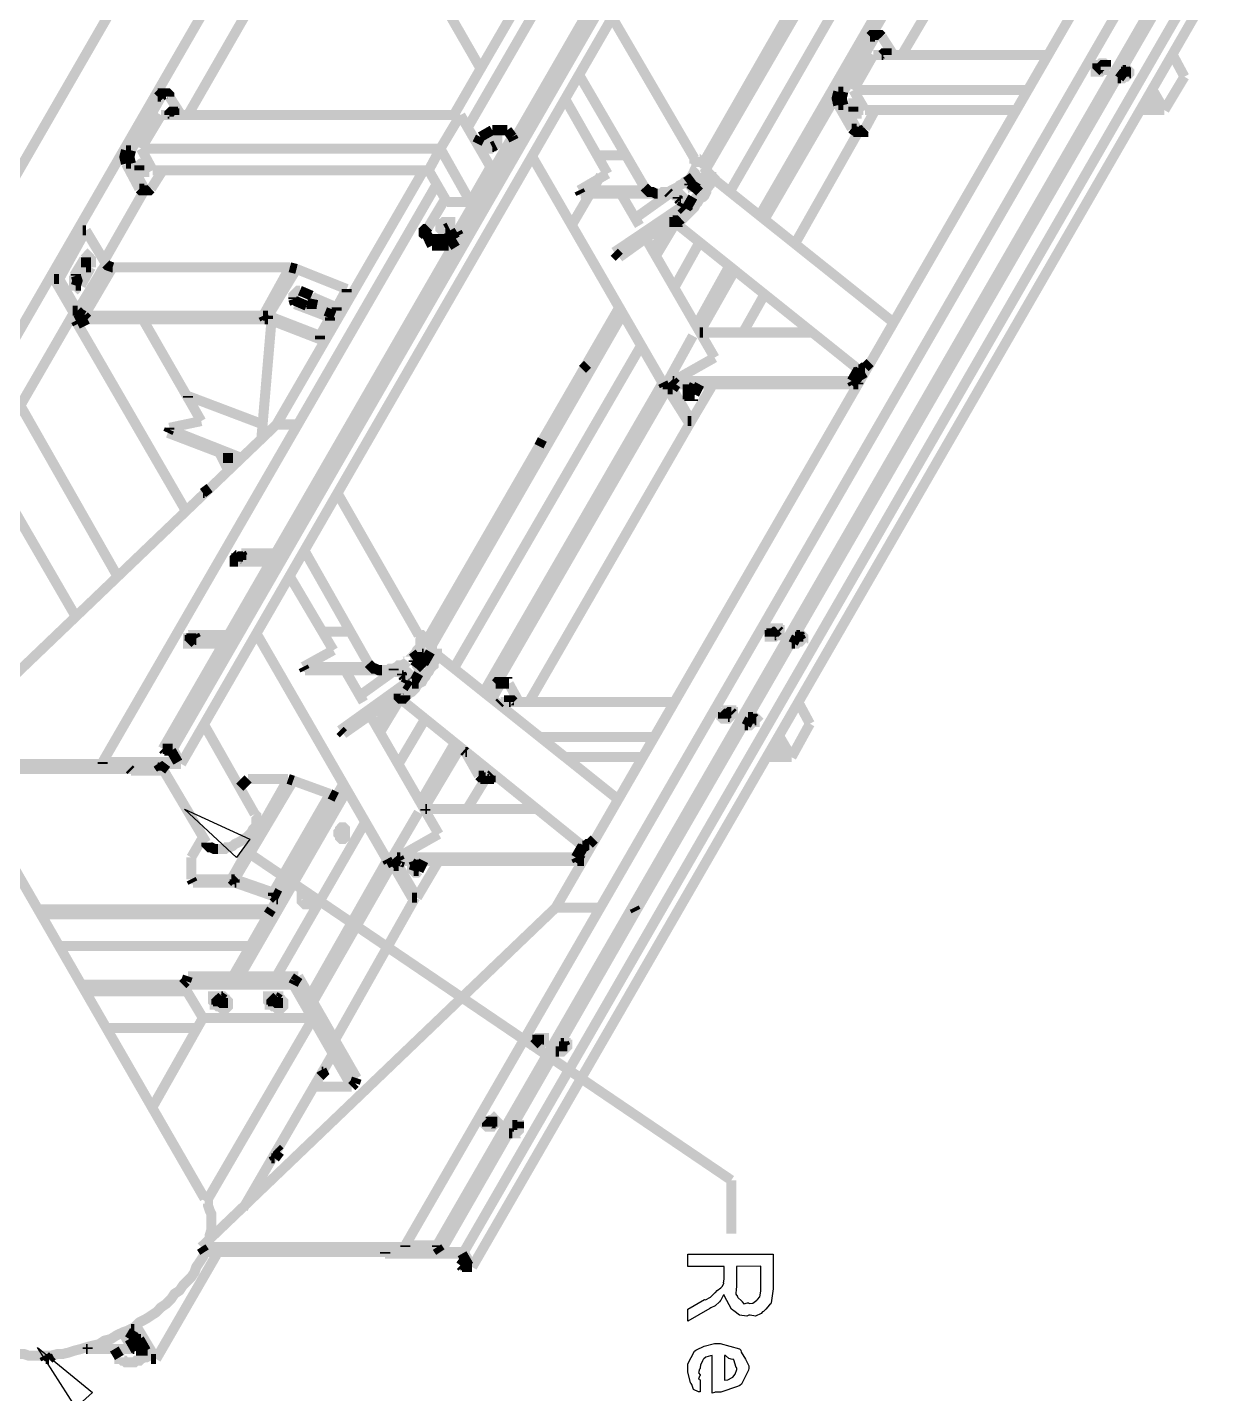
# Model space of a CAD drawing. Extents: x 0.1 to 11.6, y 0.3 to 16.3.
# Drawn here: x 2.69 to 3.887, y 10.192 to 11.554 of the extents above; entities that cross this region are included whole.
import ezdxf

# ---------------------------------------------------------------- set-up
doc = ezdxf.new("R2010")
doc.units = 0
doc.layers.get('0').update_dxf_attribs({"linetype": 'CONTINUOUS'})

msp = doc.modelspace()

# ---------------------------------------------------------------- linework, layer by layer
at = {"color": 0, "const_width": 0.01}
for points in [[(4.50999, 13.755), (2.82497, 10.835)], [(4.52001, 13.755), (2.83501, 10.835)], [(4.52832, 13.7383), (2.84332, 10.82)], [(2.55664, 11.195), (3.87001, 13.4717)], [(2.63499, 11.17), (3.96332, 13.4717)], [(3.06668, 10.34), (4.75168, 13.2584)], [(4.78331, 13.2584), (3.09831, 10.34)], [(4.78331, 13.2567), (3.09831, 10.3383)], [(4.81, 13.2533), (3.125, 10.3333)], [(4.81836, 13.2367), (3.13336, 10.3184)], [(3.21669, 10.6767), (4.50999, 12.9167)], [(4.58832, 12.9167), (3.29497, 10.6767)], [(4.59, 12.9134), (3.29665, 10.6733)], [(3.11501, 11.4667), (3.45665, 12.0566)], [(3.12831, 11.4533), (3.47, 12.0433)], [(3.36333, 11.4183), (3.55333, 11.75)], [(2.84999, 11.4667), (3.00999, 11.745)], [(3.01335, 11.7367), (3.14165, 11.5133)], [(3.36664, 11.4134), (3.55832, 11.7433)], [(3.01497, 11.7333), (3.14165, 11.5133)], [(3.38997, 11.39), (3.57497, 11.7116)], [(3.41997, 11.3666), (3.59831, 11.675)], [(3.42503, 11.3633), (3.60335, 11.67)], [(3.56168, 11.5267), (3.62668, 11.6367)], [(3.35499, 11.4233), (3.27333, 11.5633)], [(3.53, 11.545), (3.49832, 11.49)], [(3.535, 11.545), (3.50331, 11.49)], [(3.53331, 11.5467), (3.53168, 11.5467), (3.53, 11.545)], [(3.535, 11.545), (3.53, 11.545)], [(3.53836, 11.5467), (3.53331, 11.5467)], [(3.54167, 11.545), (3.53999, 11.5467), (3.53836, 11.5467), (3.53668, 11.5467), (3.535, 11.545)], [(3.55333, 11.5267), (3.54167, 11.545)], [(3.53331, 11.5267), (3.51335, 11.4916)], [(3.70665, 11.5267), (3.53331, 11.5267)], [(3.54665, 11.5267), (3.54665, 11.5283), (3.54497, 11.5283), (3.54335, 11.5283), (3.54167, 11.5267)], [(3.54167, 11.5267), (3.54335, 11.5267)], [(3.54167, 11.5267), (3.54335, 11.5267)], [(3.84332, 11.505), (3.83165, 11.5267)], [(3.24001, 11.5067), (3.30501, 11.395)], [(3.75499, 11.51), (3.75667, 11.5117), (3.75667, 11.5133), (3.75836, 11.5133), (3.75999, 11.515), (3.76167, 11.5167), (3.76335, 11.5167)], [(3.76335, 11.5167), (3.76497, 11.5167), (3.76497, 11.515)], [(3.78331, 11.51), (3.77832, 11.5033)], [(3.785, 11.5117), (3.78668, 11.5117), (3.78836, 11.51), (3.78836, 11.5084), (3.78668, 11.5067), (3.785, 11.505), (3.78331, 11.505), (3.78168, 11.5033), (3.78, 11.5033)], [(3.78, 11.51), (3.78668, 11.51)], [(3.78168, 11.5117), (3.785, 11.5117)], [(3.785, 11.5117), (3.78668, 11.51)], [(3.78668, 11.51), (3.78836, 11.51)], [(3.78836, 11.5084), (3.78999, 11.5084)], [(3.84332, 11.505), (3.82335, 11.4717)], [(3.51335, 11.4916), (3.52501, 11.4717)], [(3.68668, 11.4916), (3.51335, 11.4916)], [(3.78, 11.5033), (3.77669, 11.5033)], [(3.82335, 11.4717), (3.81168, 11.4916)], [(2.81999, 11.485), (2.78836, 11.4316)], [(2.82335, 11.485), (2.79335, 11.4316)], [(2.82335, 11.4883), (2.82167, 11.4867), (2.81999, 11.485)], [(2.82335, 11.485), (2.81999, 11.485)], [(2.82835, 11.4883), (2.82335, 11.4883)], [(2.83165, 11.485), (2.83165, 11.4867), (2.83003, 11.4883), (2.82835, 11.4883), (2.82667, 11.4883), (2.82497, 11.4883), (2.82497, 11.4867), (2.82335, 11.485)], [(2.84332, 11.4667), (2.83165, 11.485)], [(3.22667, 11.4817), (3.26833, 11.4083)], [(3.49832, 11.49), (3.49669, 11.4833), (3.49832, 11.4767)], [(3.50331, 11.49), (3.49832, 11.49)], [(3.50331, 11.4767), (3.49832, 11.4767)], [(3.49832, 11.4767), (3.51167, 11.4533)], [(3.50331, 11.49), (3.50168, 11.4833), (3.50331, 11.4767)], [(3.50331, 11.4767), (3.51665, 11.4533)], [(3.80501, 11.4817), (3.82335, 11.4717)], [(2.80333, 11.4333), (2.82335, 11.4667)], [(3.12169, 11.4667), (2.82335, 11.4667)], [(2.83664, 11.4667), (2.83664, 11.4683), (2.83501, 11.4683), (2.83501, 11.47), (2.83333, 11.47), (2.83165, 11.4683), (2.83165, 11.4667)], [(2.83165, 11.4667), (2.83165, 11.4683)], [(3.10167, 11.4333), (3.12169, 11.4667)], [(3.12169, 11.4667), (3.15169, 11.415)], [(3.51335, 11.47), (3.51335, 11.475)], [(3.51335, 11.47), (3.51335, 11.475)], [(3.52501, 11.4533), (3.535, 11.4717)], [(3.67503, 11.4717), (3.52501, 11.4717)], [(3.82335, 11.4717), (3.80003, 11.4717)], [(3.15332, 11.4517), (3.14165, 11.445)], [(3.15332, 11.4517), (3.16835, 11.4517)], [(3.17333, 11.445), (3.16835, 11.4517)], [(3.45503, 11.3383), (3.51833, 11.45)], [(3.51665, 11.4533), (3.51167, 11.4533)], [(3.51167, 11.4533), (3.51335, 11.4517), (3.51665, 11.45)], [(3.51665, 11.4533), (3.51833, 11.4517), (3.51833, 11.45), (3.52001, 11.45), (3.52165, 11.45), (3.52333, 11.45), (3.52333, 11.4517), (3.52501, 11.4533)], [(3.51665, 11.45), (3.52001, 11.45)], [(3.17333, 11.445), (3.11833, 11.35)], [(3.13835, 11.4383), (3.14165, 11.445)], [(3.15668, 11.4367), (3.15332, 11.435)], [(3.17503, 11.4417), (3.17333, 11.445)], [(2.78836, 11.4316), (2.78668, 11.425), (2.78836, 11.4183)], [(2.79335, 11.4316), (2.78836, 11.4316)], [(2.79335, 11.4316), (2.79167, 11.425), (2.79335, 11.4183)], [(3.10167, 11.4333), (2.80333, 11.4333)], [(2.815, 11.4117), (2.80333, 11.4333)], [(3.10167, 11.4333), (3.09, 11.4117)], [(3.10167, 11.4333), (3.13167, 11.38)], [(3.15332, 11.435), (3.155, 11.435)], [(3.19336, 11.425), (3.32335, 11.2)], [(3.19336, 11.425), (3.32497, 11.1967)], [(3.25836, 11.4267), (3.28668, 11.4267)], [(3.31836, 11.3883), (3.32167, 11.3883), (3.32335, 11.39), (3.32667, 11.39), (3.33003, 11.39), (3.33165, 11.3917), (3.33501, 11.3933), (3.33832, 11.395), (3.34, 11.3967), (3.34332, 11.3983), (3.345, 11.4), (3.34831, 11.4017), (3.34999, 11.4033), (3.35167, 11.405), (3.35335, 11.4083), (3.35499, 11.41), (3.35499, 11.4117), (3.35667, 11.415), (3.35667, 11.4167), (3.35667, 11.4183), (3.35667, 11.42), (3.35499, 11.4217), (3.35499, 11.4233)], [(3.35499, 11.425), (3.35499, 11.4233), (3.35835, 11.4233), (3.36003, 11.4217), (3.36165, 11.42), (3.36333, 11.4183), (3.36501, 11.4167), (3.36664, 11.415), (3.36664, 11.4134), (3.36664, 11.4117), (3.36833, 11.41), (3.36664, 11.41), (3.36664, 11.4083)], [(2.79335, 11.4183), (2.78836, 11.4183)], [(2.78836, 11.4183), (2.80165, 11.3933)], [(2.79335, 11.4183), (2.80664, 11.3933)], [(2.80165, 11.4117), (2.80165, 11.4167)], [(2.81332, 11.3933), (2.82497, 11.4117)], [(3.09, 11.4117), (2.815, 11.4117)], [(2.93832, 11.1583), (3.08501, 11.4117)], [(3.09, 11.4117), (3.10835, 11.38)], [(3.15169, 11.415), (3.13167, 11.38)], [(3.35835, 11.3933), (3.36003, 11.395), (3.36003, 11.3967), (3.36003, 11.3983), (3.36003, 11.4), (3.36003, 11.4017), (3.35835, 11.4033), (3.35835, 11.405), (3.35667, 11.4067), (3.35499, 11.4083), (3.35335, 11.41)], [(2.76497, 10.8217), (3.09831, 11.3983)], [(3.26167, 11.4067), (3.23335, 11.3583)], [(3.24001, 11.3917), (3.26833, 11.4083)], [(3.30501, 11.395), (3.30664, 11.3933), (3.30832, 11.3917), (3.31, 11.39), (3.31168, 11.39), (3.31332, 11.39), (3.31668, 11.3883), (3.31836, 11.3883)], [(3.36333, 11.4017), (3.36501, 11.4033), (3.36664, 11.405), (3.36833, 11.405), (3.37001, 11.405), (3.37169, 11.405), (3.37169, 11.4033), (3.37169, 11.4017), (3.37169, 11.4), (3.37001, 11.3983), (3.37001, 11.3967), (3.36833, 11.395), (3.36664, 11.3917), (3.36664, 11.39), (3.36501, 11.3867), (3.36333, 11.385), (3.36003, 11.3834), (3.35835, 11.38), (3.35667, 11.3783), (3.35499, 11.375), (3.35335, 11.3733), (3.35167, 11.3717), (3.34831, 11.3683), (3.34668, 11.3666), (3.345, 11.365), (3.34332, 11.3633), (3.34169, 11.3633)], [(3.35335, 11.405), (3.34668, 11.4)], [(3.34668, 11.4), (3.34831, 11.3983), (3.34999, 11.3967), (3.35167, 11.395), (3.35335, 11.3933), (3.35335, 11.3917), (3.35499, 11.39), (3.35499, 11.3883), (3.35499, 11.3867), (3.35499, 11.385), (3.35335, 11.385)], [(3.34999, 11.3983), (3.34999, 11.3967)], [(3.35667, 11.3933), (3.34999, 11.3983)], [(3.34999, 11.3983), (3.35167, 11.3983)], [(3.35335, 11.3967), (3.35499, 11.3983), (3.35499, 11.4), (3.35499, 11.4017), (3.35499, 11.4033), (3.35335, 11.405), (3.35167, 11.4067)], [(3.35335, 11.3967), (3.35167, 11.3967)], [(3.35499, 11.4), (3.35335, 11.3967)], [(3.35335, 11.3967), (3.35835, 11.3933)], [(3.36003, 11.395), (3.36664, 11.4083)], [(3.55333, 11.26), (3.37169, 11.405)], [(2.76665, 11.3217), (2.80664, 11.3917)], [(2.80664, 11.3933), (2.80165, 11.3933)], [(2.80165, 11.3933), (2.80333, 11.3917), (2.80501, 11.3917)], [(2.80501, 11.3917), (2.81, 11.3917)], [(2.80664, 11.3933), (2.80832, 11.3917), (2.81, 11.3917), (2.81168, 11.3917), (2.81332, 11.3933)], [(3.08664, 11.35), (3.10667, 11.3834)], [(3.24001, 11.3917), (3.30664, 11.3917)], [(3.24164, 11.3883), (3.24001, 11.3917)], [(3.24164, 11.3883), (3.33003, 11.3883)], [(3.28168, 11.3883), (3.30003, 11.3567)], [(3.33003, 11.3883), (3.29497, 11.3633)], [(3.33003, 11.3883), (3.32835, 11.39)], [(3.33003, 11.3883), (3.33165, 11.3883), (3.33333, 11.3883), (3.33501, 11.3867), (3.33664, 11.3867), (3.33832, 11.385), (3.34, 11.3834), (3.34169, 11.3817), (3.34169, 11.38), (3.34332, 11.3783), (3.34332, 11.3767), (3.34169, 11.3767), (3.34169, 11.375)], [(3.33165, 11.3917), (3.33333, 11.3917), (3.33664, 11.39), (3.33832, 11.3883), (3.34, 11.3883), (3.34169, 11.3867), (3.34332, 11.385), (3.345, 11.3834), (3.34668, 11.3817), (3.34668, 11.38), (3.34831, 11.3783), (3.34831, 11.3767), (3.34831, 11.375), (3.34668, 11.3733), (3.345, 11.3717)], [(3.33832, 11.385), (3.33832, 11.3834)], [(3.33832, 11.385), (3.33832, 11.3834)], [(3.34, 11.3817), (3.33832, 11.3834)], [(3.34, 11.3817), (3.34169, 11.3817)], [(3.34668, 11.3733), (3.35335, 11.385)], [(3.34999, 11.3767), (3.35167, 11.3783), (3.35335, 11.38), (3.35499, 11.3817), (3.35667, 11.3834), (3.35667, 11.385), (3.35835, 11.3867), (3.36003, 11.3883), (3.36003, 11.39)], [(3.36003, 11.39), (3.35667, 11.3933)], [(3.35835, 11.3933), (3.35667, 11.3933)], [(3.13167, 11.38), (3.10835, 11.38)], [(3.34169, 11.375), (3.27501, 11.33)], [(3.345, 11.3717), (3.28, 11.325)], [(3.34332, 11.3783), (3.34169, 11.375)], [(3.34169, 11.375), (3.345, 11.3717)], [(3.34831, 11.375), (3.34999, 11.3767)], [(3.08664, 11.3467), (3.08501, 11.3483), (3.08501, 11.35), (3.08501, 11.3517), (3.08664, 11.3533), (3.08832, 11.3533), (3.09, 11.355)], [(3.11003, 11.355), (3.10667, 11.3533)], [(3.31332, 11.3317), (3.33003, 11.36)], [(3.31668, 11.3267), (3.33664, 11.36)], [(3.34169, 11.3633), (3.34, 11.3617), (3.33832, 11.3617), (3.33832, 11.36), (3.33664, 11.36), (3.33501, 11.36), (3.33501, 11.3617), (3.33501, 11.3633), (3.33501, 11.365)], [(3.33501, 11.36), (3.51833, 11.2133)], [(2.71669, 11.3033), (2.74501, 11.3517)], [(2.72168, 11.3033), (2.74832, 11.3517)], [(2.74832, 11.3517), (2.74501, 11.3517)], [(2.74832, 11.3517), (2.76833, 11.3184)], [(3.08664, 11.35), (3.08501, 11.3467)], [(3.08664, 11.35), (3.09, 11.3433)], [(3.09, 11.345), (3.08664, 11.35)], [(3.08832, 11.3467), (3.08664, 11.3467)], [(3.09332, 11.3366), (3.09, 11.345)], [(3.10667, 11.3433), (3.09, 11.3433)], [(3.09, 11.3433), (3.09332, 11.3366)], [(3.10667, 11.3533), (3.10835, 11.3533)], [(3.10667, 11.3433), (3.11833, 11.35)], [(3.11003, 11.3366), (3.10667, 11.3433)], [(3.11833, 11.3417), (3.11003, 11.3366)], [(3.11833, 11.35), (3.12001, 11.3467)], [(3.30664, 11.3433), (3.375, 11.225)], [(2.75331, 11.315), (2.75331, 11.3167), (2.75331, 11.3184), (2.75331, 11.32), (2.75331, 11.3217), (2.75331, 11.3233), (2.75168, 11.325), (2.75, 11.3267), (2.74832, 11.325), (2.74669, 11.3233)], [(3.11003, 11.3366), (3.09332, 11.3366)], [(3.27501, 11.33), (3.28, 11.325)], [(3.33501, 11.295), (3.36003, 11.34)], [(2.74669, 11.3233), (2.73665, 11.3066)], [(2.73833, 11.2967), (2.74832, 11.315)], [(2.73833, 11.2667), (2.76497, 11.3133)], [(2.76833, 11.3184), (2.74001, 11.2717)], [(2.74333, 11.2967), (2.75331, 11.315)], [(2.74669, 11.2667), (2.77501, 11.315)], [(2.74832, 11.315), (2.74832, 11.32), (2.74832, 11.325)], [(2.75331, 11.315), (2.74832, 11.315)], [(2.76833, 11.3184), (2.77001, 11.3167), (2.77501, 11.315)], [(2.77333, 11.315), (2.77501, 11.315)], [(2.77501, 11.315), (2.77333, 11.315)], [(2.77501, 11.315), (2.95167, 11.315)], [(2.95167, 11.315), (2.92503, 11.2667)], [(2.93001, 11.2667), (2.95833, 11.3133)], [(2.95833, 11.3133), (2.95167, 11.315)], [(2.95833, 11.3133), (3.00836, 11.2933)], [(3.35667, 11.2567), (3.38997, 11.3167)], [(2.72168, 11.3033), (2.71669, 11.3033)], [(2.71669, 11.3033), (2.73503, 11.2717)], [(2.72168, 11.3033), (2.74001, 11.2717)], [(2.73665, 11.3066), (2.73665, 11.305), (2.73665, 11.3033), (2.73665, 11.3017), (2.73665, 11.3), (2.73665, 11.2983), (2.73665, 11.2967), (2.73833, 11.2967), (2.74001, 11.295), (2.74164, 11.2967), (2.74333, 11.2967)], [(2.73833, 11.3066), (2.73833, 11.3083)], [(2.73833, 11.2967), (2.74001, 11.3017), (2.73833, 11.3066)], [(3.36003, 11.25), (3.39501, 11.3117)], [(2.74333, 11.2967), (2.73833, 11.2967)], [(2.73833, 11.2967), (2.74001, 11.2967)], [(2.96164, 11.2917), (2.96001, 11.2917), (2.95833, 11.29), (2.95665, 11.2884), (2.95503, 11.2867), (2.95503, 11.285), (2.95503, 11.2833), (2.95665, 11.2817)], [(2.97331, 11.2867), (2.96164, 11.2917)], [(2.96832, 11.2767), (2.97, 11.2767), (2.97168, 11.2783), (2.97331, 11.28), (2.97331, 11.2817), (2.97499, 11.2833), (2.97499, 11.285), (2.97331, 11.2867)], [(2.99832, 11.275), (3.00836, 11.2933)], [(2.99832, 11.2717), (3.00836, 11.29)], [(3.00836, 11.2933), (3.00836, 11.29)], [(3.40332, 11.25), (3.42503, 11.2884)], [(2.95503, 11.285), (2.95503, 11.2833)], [(2.95503, 11.2833), (2.95665, 11.2783)], [(2.95665, 11.2817), (2.95665, 11.2783)], [(2.95665, 11.2817), (2.96832, 11.2767)], [(2.95665, 11.2783), (2.99164, 11.265)], [(2.96832, 11.275), (2.96832, 11.2767)], [(2.97331, 11.275), (2.97499, 11.2833)], [(2.97331, 11.2733), (2.97331, 11.275)], [(2.99832, 11.275), (2.97499, 11.285)], [(2.99832, 11.2717), (2.97499, 11.28)], [(2.99001, 11.25), (2.99333, 11.2733)], [(2.99001, 11.265), (2.99333, 11.2733)], [(2.99832, 11.275), (2.99832, 11.2717)], [(3.08832, 10.9434), (3.28, 11.275)], [(2.65668, 11.1317), (2.73665, 11.27)], [(2.74001, 11.2717), (2.73503, 11.2717)], [(2.73503, 11.2717), (2.74164, 11.265), (2.75, 11.2633)], [(2.74501, 11.265), (2.73833, 11.2617)], [(2.74001, 11.2584), (2.73833, 11.2617)], [(2.73833, 11.2617), (2.84831, 11.0717)], [(2.74001, 11.2717), (2.74333, 11.2683), (2.74669, 11.2667)], [(2.75, 11.2633), (2.74001, 11.2584)], [(2.74669, 11.2667), (2.92503, 11.2667)], [(2.74669, 11.2667), (2.75, 11.2633)], [(2.75, 11.2633), (2.92665, 11.2633)], [(2.80501, 11.2633), (2.86333, 11.1617)], [(2.93332, 11.2617), (2.92333, 11.145)], [(2.93001, 11.2667), (2.92503, 11.2667)], [(2.92503, 11.2667), (2.92665, 11.2633)], [(2.93001, 11.2633), (2.92665, 11.2633)], [(2.93001, 11.2667), (2.98167, 11.2467)], [(2.93001, 11.2667), (2.93001, 11.2633)], [(2.93001, 11.2633), (2.98167, 11.2433)], [(2.98167, 11.2467), (2.99164, 11.265)], [(2.98167, 11.2433), (2.99164, 11.2617)], [(2.99164, 11.265), (2.99164, 11.2617)], [(3.09332, 10.9383), (3.28331, 11.2683)], [(2.74001, 11.2584), (2.84831, 11.0717)], [(2.98167, 11.2467), (2.98167, 11.2433)], [(3.35335, 11.2467), (3.32667, 11.1983)], [(3.36165, 11.25), (3.36003, 11.25)], [(3.36165, 11.25), (3.47331, 11.25)], [(3.36165, 11.25), (3.36333, 11.25)], [(3.11501, 10.915), (3.30165, 11.2367)], [(3.24333, 11.2133), (3.24832, 11.2183)], [(3.375, 11.225), (3.32497, 11.1967)], [(3.52501, 11.215), (3.53, 11.22)], [(3.51167, 11.2017), (3.51833, 11.2133)], [(3.52001, 11.2133), (3.51335, 11.2033)], [(3.51335, 11.2033), (3.52501, 11.21)], [(3.52501, 11.215), (3.52333, 11.215), (3.52165, 11.2133), (3.52001, 11.2133), (3.51833, 11.2133)], [(3.14501, 10.8917), (3.32335, 11.2)], [(3.15001, 10.8867), (3.32835, 11.195)], [(3.32497, 11.1967), (3.32335, 11.2)], [(3.32835, 11.1983), (3.32835, 11.1967), (3.32835, 11.1934)], [(3.33333, 11.1934), (3.32835, 11.1934)], [(3.34831, 11.1617), (3.32835, 11.1934)], [(3.33333, 11.2017), (3.51167, 11.2017)], [(3.33664, 11.1983), (3.33333, 11.2017)], [(3.33333, 11.2017), (3.33501, 11.2017)], [(3.33333, 11.2017), (3.33501, 11.2017)], [(3.33664, 11.1983), (3.33501, 11.1983), (3.33333, 11.1967), (3.33333, 11.195), (3.33333, 11.1934)], [(3.33333, 11.1934), (3.33664, 11.1983)], [(3.35167, 11.1617), (3.33333, 11.1934)], [(3.33664, 11.1983), (3.51335, 11.1983)], [(3.34831, 11.1983), (3.34831, 11.1967), (3.34831, 11.195), (3.34831, 11.1934), (3.34831, 11.1917), (3.34831, 11.19), (3.34831, 11.1883), (3.34999, 11.1883), (3.34999, 11.1867), (3.35167, 11.1867), (3.35335, 11.1867), (3.35335, 11.1883), (3.35499, 11.1883)], [(3.34831, 11.1883), (3.34999, 11.1934), (3.34999, 11.1983)], [(3.34999, 11.1883), (3.35499, 11.1983)], [(3.37332, 11.1983), (3.35167, 11.1617)], [(3.35499, 11.1883), (3.36003, 11.1983)], [(3.51167, 11.2017), (3.51335, 11.2033)], [(3.51335, 11.1983), (3.51167, 11.2017)], [(3.51833, 11.1983), (3.51335, 11.2033)], [(3.51335, 11.1983), (3.51833, 11.1983)], [(3.51833, 11.1983), (3.51833, 11.2)], [(2.84999, 11.185), (2.84999, 11.1867)], [(2.92503, 11.1583), (2.84999, 11.1867)], [(3.34831, 11.1883), (3.34999, 11.1883)], [(3.35499, 11.1883), (3.34999, 11.1883)], [(2.78, 11.0067), (2.68332, 11.1767)], [(2.58501, 10.82), (2.93832, 11.1583)], [(2.83003, 11.15), (2.83165, 11.1533)], [(2.90001, 11.1233), (2.83003, 11.15)], [(2.83165, 11.155), (2.86333, 11.1617)], [(2.83165, 11.1533), (2.83165, 11.155)], [(2.90332, 11.125), (2.83165, 11.1533)], [(2.93832, 11.1583), (2.96001, 11.1583)], [(3.19, 10.8817), (3.35167, 11.1617)], [(3.35167, 11.1617), (3.34831, 11.1617)], [(3.19997, 11.1367), (3.20335, 11.1433)], [(2.88167, 11.13), (2.88997, 11.1133)], [(2.88499, 11.125), (2.89501, 11.125)], [(2.67165, 11.0817), (2.73833, 10.9667)], [(2.87169, 11.095), (2.86501, 11.09)], [(2.86501, 11.09), (2.86664, 11.09)], [(2.86501, 11.09), (2.86664, 11.09)], [(3.08003, 10.9483), (3, 11.0883)], [(2.90001, 11.0217), (2.89833, 11.0217), (2.89665, 11.0217), (2.89665, 11.0233), (2.89665, 11.025), (2.89833, 11.0267), (2.90001, 11.0283), (2.90169, 11.0283), (2.90332, 11.0283), (2.90332, 11.03)], [(2.90332, 11.03), (2.93668, 11.03)], [(2.905, 11.0267), (2.90332, 11.03)], [(2.96669, 11.0317), (3.03, 10.92)], [(2.89833, 11.0217), (2.89833, 11.0233), (2.89833, 11.025), (2.90001, 11.025), (2.90169, 11.0267), (2.90332, 11.0267), (2.905, 11.0267)], [(2.93164, 11.0217), (2.90001, 11.0217)], [(2.905, 11.0267), (2.935, 11.0267)], [(2.95167, 11.0067), (2.99501, 10.9333)], [(2.85167, 10.94), (2.84999, 10.94), (2.84999, 10.9417), (2.84999, 10.9434), (2.84999, 10.945), (2.85167, 10.945), (2.85335, 10.9467), (2.85499, 10.9467), (2.85499, 10.9483), (2.85667, 10.9483)], [(2.85667, 10.9483), (2.88997, 10.9483)], [(2.85835, 10.945), (2.85667, 10.9483)], [(2.91835, 10.95), (3.05003, 10.7217)], [(2.91835, 10.95), (3.04833, 10.725)], [(2.98503, 10.9517), (3.01335, 10.9517)], [(3.04335, 10.9134), (3.04665, 10.9134), (3.05003, 10.9134), (3.05165, 10.915), (3.05501, 10.915), (3.05832, 10.9167), (3.06, 10.9183), (3.06332, 10.9183), (3.06668, 10.92), (3.06836, 10.9217), (3.07167, 10.925), (3.07335, 10.9267), (3.07497, 10.9283), (3.07667, 10.93), (3.07835, 10.9333), (3.08003, 10.935), (3.08165, 10.9367), (3.08165, 10.94), (3.08165, 10.9417), (3.08165, 10.9434), (3.08165, 10.945), (3.08165, 10.9467), (3.08003, 10.9483)], [(3.08003, 10.95), (3.08165, 10.9483), (3.08333, 10.9483), (3.08501, 10.9467), (3.08664, 10.945), (3.08832, 10.9434), (3.09, 10.9417), (3.09169, 10.94), (3.09169, 10.9383), (3.09332, 10.9367), (3.09332, 10.935), (3.09332, 10.9333), (3.09169, 10.9316)], [(3.43001, 10.9467), (3.43001, 10.9483), (3.43164, 10.9483), (3.43164, 10.95), (3.43332, 10.95), (3.435, 10.9517), (3.43668, 10.9517), (3.43832, 10.9533)], [(3.43832, 10.9533), (3.44, 10.9517)], [(3.45665, 10.9467), (3.45335, 10.94)], [(3.46001, 10.9483), (3.46164, 10.9483), (3.46332, 10.9467), (3.46332, 10.945), (3.46164, 10.945), (3.46164, 10.9434), (3.46001, 10.9417), (3.45833, 10.9417), (3.45665, 10.94), (3.45503, 10.94)], [(3.45503, 10.9467), (3.46164, 10.9467)], [(3.45665, 10.9483), (3.46001, 10.9483)], [(3.46001, 10.9483), (3.46164, 10.9467)], [(3.46164, 10.9434), (3.46001, 10.9467)], [(3.46164, 10.9467), (3.46332, 10.9467)], [(2.84999, 10.94), (2.85167, 10.9417), (2.85167, 10.9434), (2.85335, 10.9434), (2.85335, 10.945), (2.85499, 10.945), (2.85667, 10.945), (2.85835, 10.945)], [(2.88499, 10.94), (2.85167, 10.94)], [(2.85835, 10.945), (2.88835, 10.945)], [(2.965, 10.9167), (2.99501, 10.9333)], [(3.08333, 10.9183), (3.08501, 10.92), (3.08664, 10.9217), (3.08664, 10.9233), (3.08664, 10.925), (3.08501, 10.9267), (3.08501, 10.9283), (3.08333, 10.93), (3.08165, 10.9316), (3.08003, 10.9333)], [(3.45503, 10.94), (3.45167, 10.94)], [(3.03, 10.92), (3.03168, 10.9183), (3.03331, 10.9167), (3.035, 10.915), (3.03668, 10.915), (3.03999, 10.9134), (3.04167, 10.9134), (3.04335, 10.9134)], [(3.09, 10.9267), (3.09169, 10.9283), (3.09169, 10.93), (3.09332, 10.93), (3.095, 10.93), (3.09668, 10.93), (3.09831, 10.93), (3.09831, 10.9283), (3.09668, 10.9267), (3.09668, 10.925), (3.09668, 10.9233), (3.095, 10.9217), (3.095, 10.9183), (3.09332, 10.9167), (3.09169, 10.915), (3.09, 10.9117), (3.08832, 10.91), (3.08664, 10.9067), (3.08501, 10.905), (3.08333, 10.9017), (3.08003, 10.9), (3.07835, 10.8983), (3.07667, 10.895), (3.07497, 10.8933), (3.07335, 10.8917), (3.06999, 10.89), (3.06836, 10.8883), (3.06668, 10.8883)], [(3.07497, 10.9233), (3.07667, 10.9217), (3.07497, 10.9217)], [(3.07167, 10.925), (3.07335, 10.925), (3.07497, 10.9233), (3.07667, 10.9217), (3.07835, 10.92), (3.07835, 10.9183), (3.08003, 10.9167), (3.08003, 10.915), (3.08003, 10.9134), (3.08003, 10.9117), (3.08003, 10.91)], [(3.08003, 10.93), (3.07335, 10.925)], [(3.08165, 10.9183), (3.07497, 10.9233)], [(3.07497, 10.9217), (3.07497, 10.9233)], [(3.08003, 10.9217), (3.08003, 10.9233), (3.08165, 10.9233), (3.08165, 10.925), (3.08165, 10.9267), (3.08003, 10.9283), (3.08003, 10.93), (3.07835, 10.93), (3.07835, 10.9316)], [(3.08003, 10.9217), (3.07835, 10.9217)], [(3.08165, 10.925), (3.08003, 10.9217)], [(3.08003, 10.9217), (3.08333, 10.9183)], [(3.08501, 10.915), (3.08165, 10.9183)], [(3.08333, 10.9183), (3.08165, 10.9183)], [(3.08501, 10.92), (3.09169, 10.9316)], [(3.27832, 10.785), (3.09668, 10.93)], [(2.965, 10.9167), (3.03331, 10.9167)], [(2.96669, 10.9134), (2.965, 10.9167)], [(2.96669, 10.9134), (3.05501, 10.9134)], [(3.00667, 10.9134), (3.02501, 10.8817)], [(3.05664, 10.9134), (3.02165, 10.8883)], [(3.05501, 10.9134), (3.05501, 10.915)], [(3.05501, 10.9134), (3.05664, 10.9134), (3.05832, 10.9117), (3.06, 10.9117), (3.06332, 10.91), (3.065, 10.9083), (3.06668, 10.9067), (3.06836, 10.905), (3.06836, 10.9033), (3.06836, 10.9017), (3.06668, 10.9)], [(3.05832, 10.9167), (3.06, 10.915), (3.06168, 10.915), (3.06332, 10.9134), (3.065, 10.9134), (3.06836, 10.9117), (3.06999, 10.91), (3.06999, 10.9083), (3.07167, 10.9067), (3.07335, 10.905), (3.07335, 10.9033), (3.07335, 10.9017), (3.07335, 10.9), (3.07335, 10.8983), (3.07167, 10.8983), (3.07167, 10.8967)], [(3.06332, 10.91), (3.06332, 10.9083)], [(3.065, 10.9067), (3.06332, 10.9083)], [(3.065, 10.9083), (3.06332, 10.9083)], [(3.065, 10.9067), (3.06668, 10.9067)], [(3.07335, 10.8983), (3.08003, 10.91)], [(3.07497, 10.9017), (3.07667, 10.9017), (3.07667, 10.9033), (3.07835, 10.9033), (3.08003, 10.905), (3.08003, 10.9067), (3.08165, 10.9083), (3.08333, 10.91), (3.08333, 10.9117), (3.08501, 10.9117), (3.08501, 10.9134), (3.08501, 10.915)], [(3.06668, 10.9), (3.00168, 10.8533)], [(3.07167, 10.8967), (3.00499, 10.85)], [(3.06836, 10.9033), (3.06668, 10.9)], [(3.06668, 10.9), (3.07167, 10.8967)], [(3.07335, 10.9), (3.07497, 10.9), (3.07497, 10.9017)], [(3.15668, 10.9), (3.15001, 10.8867)], [(3.16168, 10.9), (3.15332, 10.885)], [(3.16168, 10.9017), (3.15831, 10.9017), (3.15668, 10.9)], [(3.16168, 10.9), (3.15668, 10.9)], [(3.16667, 10.9017), (3.16168, 10.9017)], [(3.16997, 10.9), (3.16835, 10.9), (3.16835, 10.9017), (3.16667, 10.9017), (3.16499, 10.9017), (3.16336, 10.9017), (3.16336, 10.9), (3.16168, 10.9)], [(3.18001, 10.8817), (3.16997, 10.9)], [(3.03836, 10.8567), (3.05501, 10.885)], [(3.04167, 10.8517), (3.06168, 10.885)], [(3.06668, 10.8883), (3.06668, 10.8867), (3.065, 10.885), (3.06332, 10.885), (3.06168, 10.885), (3.06, 10.8867), (3.06, 10.8883), (3.06, 10.89)], [(3.06168, 10.885), (3.24333, 10.7383)], [(3.16168, 10.8817), (3.16, 10.88)], [(3.33333, 10.8817), (3.16168, 10.8817)], [(3.17503, 10.8817), (3.17333, 10.8834), (3.17165, 10.8834), (3.16997, 10.8834), (3.16997, 10.8817)], [(3.16997, 10.8817), (3.17165, 10.8817)], [(3.16997, 10.8817), (3.17165, 10.8817)], [(3.47, 10.86), (3.45833, 10.8817)], [(3.03168, 10.8683), (3.09999, 10.75)], [(3.06, 10.82), (3.08664, 10.865)], [(3.38336, 10.865), (3.38336, 10.8666), (3.38499, 10.8666), (3.38499, 10.8683), (3.38667, 10.87), (3.38835, 10.87), (3.38997, 10.8717), (3.39165, 10.8717)], [(3.39165, 10.8717), (3.39333, 10.87)], [(3.41, 10.865), (3.40668, 10.8583)], [(3.40831, 10.8666), (3.41336, 10.8666)], [(3.41336, 10.8666), (3.41499, 10.8666), (3.41667, 10.865), (3.41499, 10.8633), (3.41499, 10.8617), (3.41336, 10.8617), (3.41168, 10.86), (3.41, 10.8583), (3.40831, 10.8583)], [(3.40831, 10.865), (3.41499, 10.865)], [(3.41336, 10.8666), (3.41499, 10.865)], [(3.41499, 10.865), (3.41667, 10.865)], [(2.91667, 10.77), (2.86664, 10.8583)], [(3.00168, 10.8533), (3.00499, 10.85)], [(3.40831, 10.8583), (3.405, 10.8583)], [(3.41499, 10.8633), (3.41667, 10.8633)], [(3.47, 10.86), (3.45167, 10.8267)], [(3.08165, 10.7817), (3.11664, 10.8417)], [(3.08501, 10.775), (3.12169, 10.8366)], [(3.315, 10.8467), (3.19997, 10.8467)], [(3.43332, 10.8366), (3.45167, 10.8267)], [(3.45167, 10.8267), (3.44, 10.8467)], [(2.83501, 10.835), (2.82497, 10.835)], [(2.82497, 10.835), (2.82667, 10.8333)], [(2.82667, 10.8333), (2.83333, 10.8333)], [(2.83333, 10.8333), (2.84, 10.8217)], [(2.83501, 10.835), (2.84332, 10.82)], [(3.125, 10.8333), (3.12668, 10.8317)], [(3.12668, 10.8317), (3.13997, 10.8083)], [(3.12831, 10.8317), (3.12668, 10.8317)], [(3.13336, 10.8267), (3.14501, 10.8083)], [(3.30333, 10.8267), (3.22667, 10.8267)], [(3.45167, 10.8267), (3.42665, 10.8267)], [(2.81999, 10.82), (2.58501, 10.82)], [(2.82335, 10.815), (2.58832, 10.815)], [(2.86664, 10.3867), (2.62001, 10.815)], [(2.76497, 10.8217), (2.76497, 10.82)], [(2.84, 10.8217), (2.76497, 10.8217)], [(2.84332, 10.82), (2.76497, 10.82)], [(2.79335, 10.8133), (2.79167, 10.815)], [(2.82335, 10.815), (2.79167, 10.815)], [(2.82335, 10.8133), (2.79335, 10.8133)], [(2.82335, 10.815), (2.81999, 10.82)], [(2.82497, 10.82), (2.82335, 10.815)], [(2.82835, 10.82), (2.82335, 10.8133)], [(2.82335, 10.8133), (2.82335, 10.815)], [(2.82497, 10.815), (2.86833, 10.7416)], [(3.15169, 10.8083), (3.15332, 10.81)], [(2.89333, 10.705), (2.94997, 10.805)], [(2.89501, 10.6083), (3.00499, 10.8)], [(2.95503, 10.8033), (2.89665, 10.705)], [(2.91, 10.805), (2.90169, 10.7967)], [(2.94997, 10.805), (2.91, 10.805)], [(2.95503, 10.8033), (2.94997, 10.805)], [(2.95503, 10.8033), (2.99164, 10.79)], [(3.12831, 10.775), (3.14665, 10.805)], [(3.14501, 10.8083), (3.13997, 10.8083)], [(3.13997, 10.8083), (3.14165, 10.8066), (3.14333, 10.805)], [(3.14333, 10.805), (3.14833, 10.805)], [(3.14501, 10.8083), (3.14501, 10.8066), (3.14665, 10.8066), (3.14665, 10.805), (3.14833, 10.805), (3.15001, 10.805), (3.15001, 10.8066), (3.15169, 10.8066), (3.15169, 10.8083)], [(2.90169, 10.6083), (3.00836, 10.7933)], [(2.935, 10.6917), (2.99164, 10.79)], [(2.99832, 10.7867), (2.99164, 10.79)], [(2.87999, 10.735), (2.88336, 10.735), (2.88667, 10.735), (2.88835, 10.7367), (2.89165, 10.7367), (2.89501, 10.7383), (2.89665, 10.74), (2.90001, 10.7416), (2.90332, 10.7433), (2.905, 10.745), (2.90831, 10.7467), (2.91, 10.7483), (2.91168, 10.75), (2.91336, 10.7517), (2.91499, 10.755), (2.91667, 10.7567), (2.91835, 10.7584), (2.91835, 10.7617), (2.91835, 10.7633), (2.91835, 10.765), (2.91835, 10.7667), (2.91835, 10.7683), (2.91667, 10.77)], [(3.08003, 10.7717), (3.05165, 10.7233)], [(3.08664, 10.775), (3.19997, 10.775)], [(3.08664, 10.775), (3.08832, 10.775)], [(3.08664, 10.775), (3.08664, 10.7733)], [(2.93832, 10.6083), (3.02669, 10.7617)], [(2.86501, 10.7467), (2.85335, 10.7267)], [(2.86833, 10.7416), (2.86833, 10.74), (2.87001, 10.7383), (2.87169, 10.7367), (2.87332, 10.7367), (2.87668, 10.735), (2.87831, 10.735), (2.87999, 10.735)], [(3.09999, 10.75), (3.05003, 10.7217)], [(3.25, 10.74), (3.25499, 10.745)], [(2.905, 10.735), (3.39165, 10.405)], [(3.23665, 10.7267), (3.24333, 10.7383)], [(3.24501, 10.7383), (3.23833, 10.7267)], [(3.23833, 10.7267), (3.25, 10.735)], [(3.25, 10.74), (3.24832, 10.74), (3.24669, 10.7383), (3.24501, 10.7383), (3.24333, 10.7383)], [(2.85335, 10.705), (2.85335, 10.7267)], [(2.97168, 10.5883), (3.04833, 10.7233)], [(2.97499, 10.5833), (3.05333, 10.72)], [(3.05003, 10.7217), (3.04833, 10.725)], [(3.05333, 10.7233), (3.05333, 10.7217), (3.05501, 10.7183)], [(3.06, 10.7183), (3.05501, 10.7183)], [(3.07335, 10.6867), (3.05501, 10.7183)], [(3.05832, 10.7267), (3.06, 10.7267)], [(3.06168, 10.7233), (3.06, 10.7233), (3.05832, 10.7217), (3.05832, 10.72), (3.06, 10.7183)], [(3.06, 10.7267), (3.23665, 10.7267)], [(3.06168, 10.7233), (3.06, 10.7267)], [(3.06, 10.7267), (3.06168, 10.7267)], [(3.06, 10.7183), (3.06168, 10.7233)], [(3.07835, 10.6867), (3.06, 10.7183)], [(3.06168, 10.7233), (3.23833, 10.7233)], [(3.07497, 10.7233), (3.07335, 10.7217), (3.07335, 10.72), (3.07335, 10.7183), (3.07335, 10.7167), (3.07335, 10.715), (3.07497, 10.7133), (3.07667, 10.7116), (3.07835, 10.7116), (3.08003, 10.7133)], [(3.07497, 10.7133), (3.08003, 10.7233)], [(3.07497, 10.7133), (3.07667, 10.7183), (3.07497, 10.7233)], [(3.09999, 10.7233), (3.07835, 10.6867)], [(3.08003, 10.7133), (3.08501, 10.7233)], [(3.23665, 10.7267), (3.23833, 10.7267)], [(3.23833, 10.7233), (3.23665, 10.7267)], [(3.24333, 10.7233), (3.23833, 10.7267)], [(3.23833, 10.7233), (3.24333, 10.7233)], [(3.24333, 10.7233), (3.24501, 10.7233)], [(2.89333, 10.705), (2.85335, 10.705)], [(2.85499, 10.7017), (2.85335, 10.705)], [(2.89665, 10.7017), (2.85499, 10.7017)], [(2.89665, 10.705), (2.89333, 10.705)], [(2.89665, 10.7017), (2.89333, 10.705)], [(2.89665, 10.705), (2.935, 10.6917)], [(2.89665, 10.7017), (2.89665, 10.705)], [(2.89665, 10.7017), (2.935, 10.6883)], [(2.89665, 10.7017), (2.89833, 10.7017)], [(3.08003, 10.7133), (3.07497, 10.7133)], [(3.07497, 10.7133), (3.07667, 10.7133)], [(2.935, 10.6883), (2.935, 10.6917)], [(2.94168, 10.6883), (2.935, 10.6917)], [(2.93832, 10.685), (2.935, 10.6883)], [(2.99669, 10.545), (3.07667, 10.6867)], [(3.07835, 10.6867), (3.07335, 10.6867)], [(2.69997, 10.675), (2.93332, 10.675)], [(2.86333, 10.3383), (3.21669, 10.6767)], [(2.93001, 10.67), (2.93332, 10.675)], [(2.93832, 10.685), (2.94, 10.685)], [(2.93832, 10.685), (2.94, 10.685)], [(3.29497, 10.6767), (3.09831, 10.3383)], [(3.29665, 10.6733), (3.10167, 10.3333)], [(3.21669, 10.6767), (3.26167, 10.6767)], [(3.29665, 10.6733), (3.29497, 10.6767)], [(2.70335, 10.67), (2.93001, 10.67)], [(2.72168, 10.6383), (2.91336, 10.6383)], [(2.84831, 10.6033), (2.84999, 10.6083)], [(2.96001, 10.6083), (2.84999, 10.6083)], [(2.95665, 10.6033), (2.96001, 10.6083)], [(3.01833, 10.5067), (2.96001, 10.6083)], [(2.74333, 10.6), (2.845, 10.6)], [(2.74669, 10.5933), (2.84831, 10.5933)], [(2.845, 10.6), (2.84831, 10.6033)], [(2.845, 10.6), (2.86501, 10.5667)], [(2.95503, 10.6), (2.845, 10.6)], [(2.95665, 10.6033), (2.84831, 10.6033)], [(2.95503, 10.6), (2.95665, 10.6033)], [(3.01335, 10.4983), (2.95503, 10.6)], [(3.01665, 10.5017), (2.95665, 10.6033)], [(2.88997, 10.5817), (2.88835, 10.5817), (2.88667, 10.5817), (2.88499, 10.5817), (2.88336, 10.5817), (2.88167, 10.5833), (2.87999, 10.585), (2.87831, 10.585), (2.87831, 10.5866), (2.87668, 10.5883)], [(2.87668, 10.5883), (2.87831, 10.5866), (2.87999, 10.585), (2.87999, 10.5833), (2.88167, 10.5833), (2.88336, 10.5817), (2.88499, 10.5817), (2.88667, 10.5817), (2.88835, 10.5817)], [(2.88167, 10.5883), (2.88667, 10.585)], [(2.88336, 10.5883), (2.88499, 10.5883)], [(2.88835, 10.5817), (2.88997, 10.5817)], [(2.94499, 10.5817), (2.94336, 10.5817), (2.94168, 10.5817), (2.94, 10.5817), (2.93832, 10.5817), (2.93668, 10.5833), (2.935, 10.585), (2.93332, 10.585), (2.93332, 10.5866), (2.93164, 10.5883)], [(2.93164, 10.5883), (2.93332, 10.5866), (2.935, 10.585), (2.935, 10.5833), (2.93668, 10.5833), (2.93832, 10.5817), (2.94, 10.5817), (2.94168, 10.5817), (2.94336, 10.5817)], [(2.93668, 10.5883), (2.94168, 10.585)], [(2.94336, 10.5817), (2.94499, 10.5817)], [(2.86501, 10.5667), (2.815, 10.4783)], [(2.86501, 10.5667), (2.97499, 10.5667)], [(2.97499, 10.5667), (2.86833, 10.3834)], [(2.97499, 10.5667), (2.99501, 10.5317)], [(2.76833, 10.5566), (2.86003, 10.5566)], [(3.19499, 10.54), (3.19667, 10.5417), (3.19835, 10.5433), (3.19835, 10.545), (3.19997, 10.545), (3.20167, 10.545), (3.20335, 10.545)], [(3.20335, 10.545), (3.20503, 10.545)], [(3.22499, 10.5417), (3.22667, 10.5417), (3.22667, 10.54), (3.22835, 10.54), (3.22835, 10.5384), (3.22667, 10.5367), (3.22499, 10.535), (3.22331, 10.5333), (3.22168, 10.5333), (3.22, 10.5333)], [(3.22, 10.5384), (3.22667, 10.5384)], [(3.22168, 10.5417), (3.22499, 10.5417)], [(3.22499, 10.5417), (3.22667, 10.5384)], [(3.22667, 10.5384), (3.22835, 10.5384)], [(2.99501, 10.5317), (2.905, 10.3767)], [(3.22, 10.5333), (3.21669, 10.5333)], [(2.98167, 10.5084), (2.98335, 10.51), (2.98503, 10.5117), (2.98335, 10.515)], [(2.98503, 10.5133), (2.98335, 10.5133)], [(2.98335, 10.5133), (2.98503, 10.5133)], [(2.97499, 10.4983), (3.01335, 10.4983)], [(3.01335, 10.4983), (3.01665, 10.5017)], [(3.01665, 10.5017), (3.01833, 10.5067)], [(3.14833, 10.4583), (3.14833, 10.46), (3.15001, 10.4616), (3.15169, 10.4616), (3.15169, 10.4633), (3.15332, 10.4633), (3.155, 10.4633), (3.15668, 10.4633)], [(3.15668, 10.4633), (3.15831, 10.4633)], [(3.17333, 10.46), (3.17833, 10.46)], [(3.17833, 10.46), (3.18001, 10.46), (3.18001, 10.4583), (3.18001, 10.4567), (3.18001, 10.455), (3.17833, 10.4533), (3.17665, 10.4533), (3.17665, 10.4517), (3.17503, 10.4517), (3.17333, 10.4517)], [(3.17333, 10.4583), (3.17833, 10.4583)], [(3.17833, 10.46), (3.17833, 10.4583)], [(3.17833, 10.4583), (3.18001, 10.4583), (3.18001, 10.4567)], [(3.17333, 10.4517), (3.16997, 10.4517)], [(2.93668, 10.4267), (2.935, 10.43)], [(2.93668, 10.4267), (2.94168, 10.4333)], [(2.94168, 10.4333), (2.93832, 10.4367)], [(2.93332, 10.4267), (2.93668, 10.4267)], [(3.39165, 10.405), (3.39165, 10.3517)], [(2.87169, 10.345), (2.87169, 10.3467), (2.87169, 10.35), (2.87332, 10.355), (2.87332, 10.36), (2.87332, 10.3633), (2.87332, 10.3683), (2.87332, 10.3717), (2.87169, 10.375), (2.87001, 10.38), (2.87001, 10.3834), (2.86833, 10.3867), (2.86664, 10.3867)], [(2.68164, 10.2317), (2.68668, 10.2317), (2.69168, 10.23), (2.69667, 10.23), (2.70335, 10.23), (2.70833, 10.23), (2.71332, 10.23), (2.72, 10.2317), (2.72499, 10.2317), (2.73167, 10.2333), (2.73665, 10.235), (2.74333, 10.2367), (2.74832, 10.2383), (2.75499, 10.24), (2.76167, 10.2416), (2.76665, 10.245), (2.77333, 10.2467), (2.77832, 10.25), (2.785, 10.2533), (2.78999, 10.255), (2.79665, 10.2584), (2.80165, 10.2633), (2.80832, 10.2667), (2.81332, 10.27), (2.81836, 10.2733), (2.82335, 10.2783), (2.82835, 10.2817), (2.83333, 10.2867), (2.83664, 10.2917), (2.84169, 10.295), (2.845, 10.3), (2.84999, 10.305), (2.85335, 10.3083), (2.85667, 10.3133), (2.85835, 10.3184), (2.86165, 10.3233), (2.86501, 10.3283), (2.86664, 10.3317), (2.86664, 10.3333)], [(2.87999, 10.3333), (2.81836, 10.2267)], [(2.86664, 10.3333), (2.86333, 10.3383)], [(3.09831, 10.3383), (2.86333, 10.3383)], [(3.10167, 10.3333), (2.86664, 10.3333)], [(3.125, 10.3333), (3.04665, 10.3333)], [(3.04665, 10.3317), (3.04665, 10.3333)], [(3.09831, 10.34), (3.06668, 10.34)], [(3.06668, 10.3383), (3.06668, 10.34)], [(3.09831, 10.3383), (3.06668, 10.3383)], [(3.09831, 10.3383), (3.09831, 10.34)], [(3.10167, 10.3333), (3.09831, 10.3383)], [(3.13336, 10.3184), (3.125, 10.3333)], [(3.12332, 10.3317), (3.04665, 10.3317)], [(3.12668, 10.3267), (3.12169, 10.32)], [(3.12332, 10.3184), (3.12169, 10.32)], [(3.12169, 10.32), (3.12999, 10.32)], [(3.12999, 10.32), (3.12332, 10.3317)], [(3.13336, 10.3184), (3.12332, 10.3184)], [(2.79497, 10.2367), (2.785, 10.2533)], [(2.79665, 10.255), (2.79167, 10.2467)], [(2.79665, 10.2567), (2.79335, 10.2567)], [(2.81332, 10.2267), (2.79665, 10.2567)], [(2.79833, 10.26), (2.81836, 10.2267)], [(2.75, 10.2383), (2.75, 10.2367)], [(2.79167, 10.2467), (2.80165, 10.2467)], [(2.79167, 10.2467), (2.79833, 10.235)], [(2.80165, 10.2467), (2.80333, 10.2467)], [(2.80165, 10.2467), (2.80832, 10.235)], [(2.70833, 10.2267), (2.70665, 10.23)], [(2.71164, 10.2267), (2.70833, 10.2267)], [(2.71001, 10.23), (2.71164, 10.2267)], [(2.715, 10.23), (2.71164, 10.2267)], [(2.75, 10.2367), (2.74832, 10.2367)], [(2.75, 10.2367), (2.79497, 10.2367)], [(2.77669, 10.2367), (2.78168, 10.2283)], [(2.78168, 10.2283), (2.78168, 10.2267), (2.78331, 10.2267), (2.785, 10.225), (2.78668, 10.225), (2.78836, 10.2233), (2.79167, 10.2233), (2.79335, 10.2233), (2.79665, 10.2233), (2.79833, 10.225), (2.80165, 10.225), (2.80333, 10.2267), (2.80664, 10.2283), (2.80832, 10.2283), (2.81168, 10.23)], [(2.79665, 10.2367), (2.79497, 10.2367)], [(2.79833, 10.235), (2.80832, 10.235)], [(2.80832, 10.235), (2.81, 10.235)], [(2.81836, 10.2267), (2.81332, 10.2267)]]:
    msp.add_lwpolyline(points, dxfattribs=at)
for points in [[(3.76167, 11.5183), (3.76335, 11.5183), (3.76497, 11.5167), (3.76497, 11.515), (3.76335, 11.5133), (3.76335, 11.5117), (3.76167, 11.5117), (3.75999, 11.51), (3.75836, 11.51), (3.75667, 11.51), (3.75499, 11.51), (3.75499, 11.5117), (3.75499, 11.5133), (3.75499, 11.515), (3.75667, 11.515), (3.75667, 11.5167), (3.75836, 11.5167), (3.75999, 11.5183), (3.76167, 11.5183)], [(3.51665, 11.47), (3.51665, 11.4717), (3.51833, 11.4717), (3.51833, 11.4733), (3.51665, 11.475), (3.51665, 11.4767), (3.51665, 11.4783), (3.51497, 11.4783), (3.51335, 11.4783), (3.51335, 11.4767), (3.51167, 11.475), (3.51167, 11.4733), (3.51167, 11.4717), (3.51335, 11.47), (3.51335, 11.4683), (3.51497, 11.4683), (3.51665, 11.4683), (3.51665, 11.47)], [(3.155, 11.4417), (3.15668, 11.4417), (3.15831, 11.4417), (3.15831, 11.44), (3.15831, 11.4383), (3.15668, 11.4367), (3.155, 11.435), (3.15332, 11.435), (3.15169, 11.4333), (3.15001, 11.4333), (3.15001, 11.435), (3.14833, 11.435), (3.14833, 11.4367), (3.14833, 11.4383), (3.15001, 11.44), (3.15169, 11.4417), (3.15332, 11.4417), (3.155, 11.4417)], [(2.80664, 11.41), (2.80664, 11.4117), (2.80664, 11.4134), (2.80664, 11.415), (2.80664, 11.4167), (2.80664, 11.4183), (2.80501, 11.4183), (2.80333, 11.4183), (2.80165, 11.4167), (2.80165, 11.415), (2.80165, 11.4134), (2.80165, 11.4117), (2.80333, 11.41), (2.80501, 11.41), (2.80664, 11.41)], [(3.10835, 11.36), (3.11003, 11.36), (3.11165, 11.36), (3.11165, 11.3583), (3.11165, 11.3567), (3.11003, 11.355), (3.10835, 11.3533), (3.10667, 11.3533), (3.10499, 11.3533), (3.10499, 11.3517), (3.10335, 11.3517), (3.10167, 11.3533), (3.10167, 11.355), (3.10167, 11.3567), (3.10167, 11.3583), (3.10335, 11.3583), (3.10499, 11.36), (3.10667, 11.36), (3.10835, 11.36)], [(3.43668, 10.955), (3.43832, 10.955), (3.43832, 10.9533), (3.44, 10.9533), (3.44, 10.9517), (3.44, 10.95), (3.43832, 10.95), (3.43832, 10.9483), (3.43668, 10.9483), (3.435, 10.9467), (3.43332, 10.9467), (3.43164, 10.9467), (3.43001, 10.9467), (3.43001, 10.9483), (3.43001, 10.95), (3.43001, 10.9517), (3.43164, 10.9533), (3.43332, 10.9533), (3.435, 10.9533), (3.435, 10.955), (3.43668, 10.955)], [(3.38997, 10.8733), (3.39165, 10.8733), (3.39165, 10.8717), (3.39333, 10.8717), (3.39333, 10.87), (3.39165, 10.87), (3.39165, 10.8683), (3.38997, 10.8666), (3.38835, 10.865), (3.38667, 10.865), (3.38499, 10.865), (3.38336, 10.865), (3.38167, 10.8666), (3.38167, 10.8683), (3.38336, 10.87), (3.38499, 10.8717), (3.38667, 10.8717), (3.38667, 10.8733), (3.38835, 10.8733), (3.38997, 10.8733)], [(3.00667, 10.7467), (3.00667, 10.7483), (3.00667, 10.75), (3.00667, 10.7517), (3.00667, 10.7533), (3.00667, 10.755), (3.00499, 10.7567), (3.00331, 10.7567), (3.00168, 10.755), (3.00168, 10.7533), (3, 10.7517), (3, 10.75), (3.00168, 10.7483), (3.00168, 10.7467), (3.00331, 10.745), (3.00499, 10.745), (3.00667, 10.7467)], [(2.96832, 10.6816), (2.97, 10.6833), (2.97, 10.685), (2.97, 10.6867), (2.97, 10.6883), (2.97, 10.69), (2.96832, 10.6917), (2.96669, 10.6917), (2.965, 10.6917), (2.965, 10.69), (2.96332, 10.69), (2.96332, 10.6883), (2.96332, 10.6867), (2.96332, 10.685), (2.96332, 10.6833), (2.965, 10.6816), (2.96669, 10.68), (2.96832, 10.68), (2.96832, 10.6816)], [(2.88667, 10.5767), (2.88835, 10.5767), (2.88997, 10.5783), (2.88997, 10.58), (2.88997, 10.5817), (2.88997, 10.5833), (2.88835, 10.585), (2.88667, 10.585), (2.88667, 10.5866), (2.88499, 10.5883), (2.88336, 10.5883), (2.88167, 10.5883), (2.87999, 10.5883), (2.87831, 10.5883), (2.87668, 10.5883), (2.875, 10.5883), (2.875, 10.5866), (2.875, 10.585), (2.875, 10.5833), (2.87668, 10.5817), (2.87668, 10.58), (2.87831, 10.58), (2.87999, 10.5783), (2.88167, 10.5783), (2.88336, 10.5767), (2.88499, 10.5767), (2.88667, 10.5767)], [(2.94168, 10.5767), (2.94336, 10.5767), (2.94499, 10.5783), (2.94499, 10.58), (2.94499, 10.5817), (2.94499, 10.5833), (2.94336, 10.585), (2.94168, 10.585), (2.94, 10.5866), (2.94, 10.5883), (2.93832, 10.5883), (2.93668, 10.5883), (2.935, 10.5883), (2.93332, 10.5883), (2.93164, 10.5883), (2.93001, 10.5883), (2.93001, 10.5866), (2.93001, 10.585), (2.93001, 10.5833), (2.93164, 10.5817), (2.93164, 10.58), (2.93332, 10.58), (2.935, 10.5783), (2.93668, 10.5783), (2.93832, 10.5767), (2.94, 10.5767), (2.94168, 10.5767)], [(3.20167, 10.5467), (3.20335, 10.5467), (3.20503, 10.5467), (3.20503, 10.545), (3.20503, 10.5433), (3.20335, 10.5417), (3.20167, 10.54), (3.19997, 10.54), (3.19835, 10.54), (3.19667, 10.54), (3.19499, 10.54), (3.19499, 10.5417), (3.19499, 10.5433), (3.19499, 10.545), (3.19667, 10.545), (3.19835, 10.5467), (3.19997, 10.5467), (3.20167, 10.5467)], [(3.155, 10.4667), (3.15668, 10.465), (3.15831, 10.4633), (3.15668, 10.4616), (3.155, 10.46), (3.15332, 10.4583), (3.15169, 10.4583), (3.15001, 10.4583), (3.14833, 10.4583), (3.14665, 10.46), (3.14665, 10.4616), (3.14833, 10.4616), (3.14833, 10.4633), (3.15001, 10.4633), (3.15169, 10.465), (3.15332, 10.465), (3.155, 10.4667)]]:
    msp.add_lwpolyline(points, close=True, dxfattribs=at)
at = {"color": 0}
for points in [[(2.89833, 10.7267), (2.84668, 10.775), (2.91168, 10.745), (2.89833, 10.7267)], [(3.34825, 10.3312), (3.43332, 10.3314), (3.43332, 10.2967), (3.43317, 10.2943), (3.43132, 10.2828), (3.43093, 10.2819), (3.42964, 10.2806), (3.42611, 10.2763), (3.42361, 10.2741), (3.42269, 10.2737), (3.42139, 10.2722), (3.41564, 10.2696), (3.41043, 10.2705), (3.40924, 10.2704), (3.40722, 10.2696), (3.39974, 10.2704), (3.39426, 10.2747), (3.39318, 10.2756), (3.39182, 10.2763), (3.38504, 10.2893), (3.38471, 10.291), (3.38363, 10.2901), (3.38108, 10.2855), (3.38081, 10.2852), (3.37978, 10.2836), (3.37549, 10.2796), (3.37142, 10.2778), (3.37039, 10.2771), (3.34847, 10.2645), (3.34847, 10.2765), (3.36496, 10.2862), (3.36589, 10.2859), (3.37088, 10.2885), (3.37517, 10.2928), (3.37582, 10.2932), (3.37582, 10.2932), (3.3775, 10.295), (3.38135, 10.2976), (3.38167, 10.298), (3.38167, 10.298), (3.38254, 10.2989), (3.38417, 10.3021), (3.38428, 10.3025), (3.384, 10.3026), (3.38471, 10.3065), (3.38471, 10.3077), (3.38471, 10.319), (3.34825, 10.319), (3.34825, 10.3312)], [(3.39686, 10.319), (3.39686, 10.2984), (3.39638, 10.2968), (3.39626, 10.2913), (3.39794, 10.2892), (3.39817, 10.2886), (3.398, 10.2885), (3.40201, 10.2843), (3.4025, 10.2841), (3.40235, 10.2838), (3.40408, 10.2817), (3.40793, 10.2826), (3.40924, 10.2826), (3.4095, 10.2821), (3.41325, 10.2825), (3.41715, 10.2855), (3.41769, 10.286), (3.41769, 10.286), (3.42025, 10.2887), (3.42117, 10.2944), (3.42117, 10.2962), (3.42117, 10.3192), (3.39686, 10.319)], [(3.36057, 10.2059), (3.36057, 10.1942), (3.3591, 10.1939), (3.354, 10.1962), (3.35221, 10.2014), (3.35167, 10.2024), (3.35086, 10.2031), (3.34842, 10.2139), (3.34842, 10.2174), (3.34842, 10.2219), (3.35493, 10.2345), (3.35622, 10.2356), (3.35688, 10.236), (3.36469, 10.2396), (3.37478, 10.2423), (3.37815, 10.2423), (3.38049, 10.2422), (3.39979, 10.2368), (3.40115, 10.2356), (3.40153, 10.2337), (3.40576, 10.2266), (3.40918, 10.2199), (3.40918, 10.2176), (3.40875, 10.2155), (3.40175, 10.2016), (3.40028, 10.2005), (3.39794, 10.1992), (3.38112, 10.1937), (3.37554, 10.1937), (3.37489, 10.1934), (3.37272, 10.1927), (3.37272, 10.1937), (3.37272, 10.1937), (3.37272, 10.2302), (3.37104, 10.2299), (3.36621, 10.2286), (3.36415, 10.2269), (3.36361, 10.2263), (3.36307, 10.2248), (3.36111, 10.2205), (3.36057, 10.2182), (3.36057, 10.2174), (3.35981, 10.2166), (3.359, 10.2131), (3.36057, 10.2111), (3.36057, 10.2104), (3.35997, 10.2096), (3.359, 10.2065), (3.36057, 10.2061), (3.36057, 10.2059)], [(2.73833, 10.1783), (2.69997, 10.2383), (2.75499, 10.1934), (2.73833, 10.1783)], [(3.38488, 10.2302), (3.38488, 10.2059), (3.38493, 10.2057), (3.38835, 10.2061), (3.39242, 10.2084), (3.3929, 10.2087), (3.39312, 10.2086), (3.39561, 10.2115), (3.39703, 10.2163), (3.39703, 10.2178), (3.39643, 10.2183), (3.3941, 10.226), (3.39356, 10.2265), (3.39296, 10.2261), (3.38926, 10.2274), (3.38574, 10.2301), (3.38488, 10.2302)]]:
    msp.add_lwpolyline(points, close=True, dxfattribs=at)

doc.saveas('drawing.dxf')
